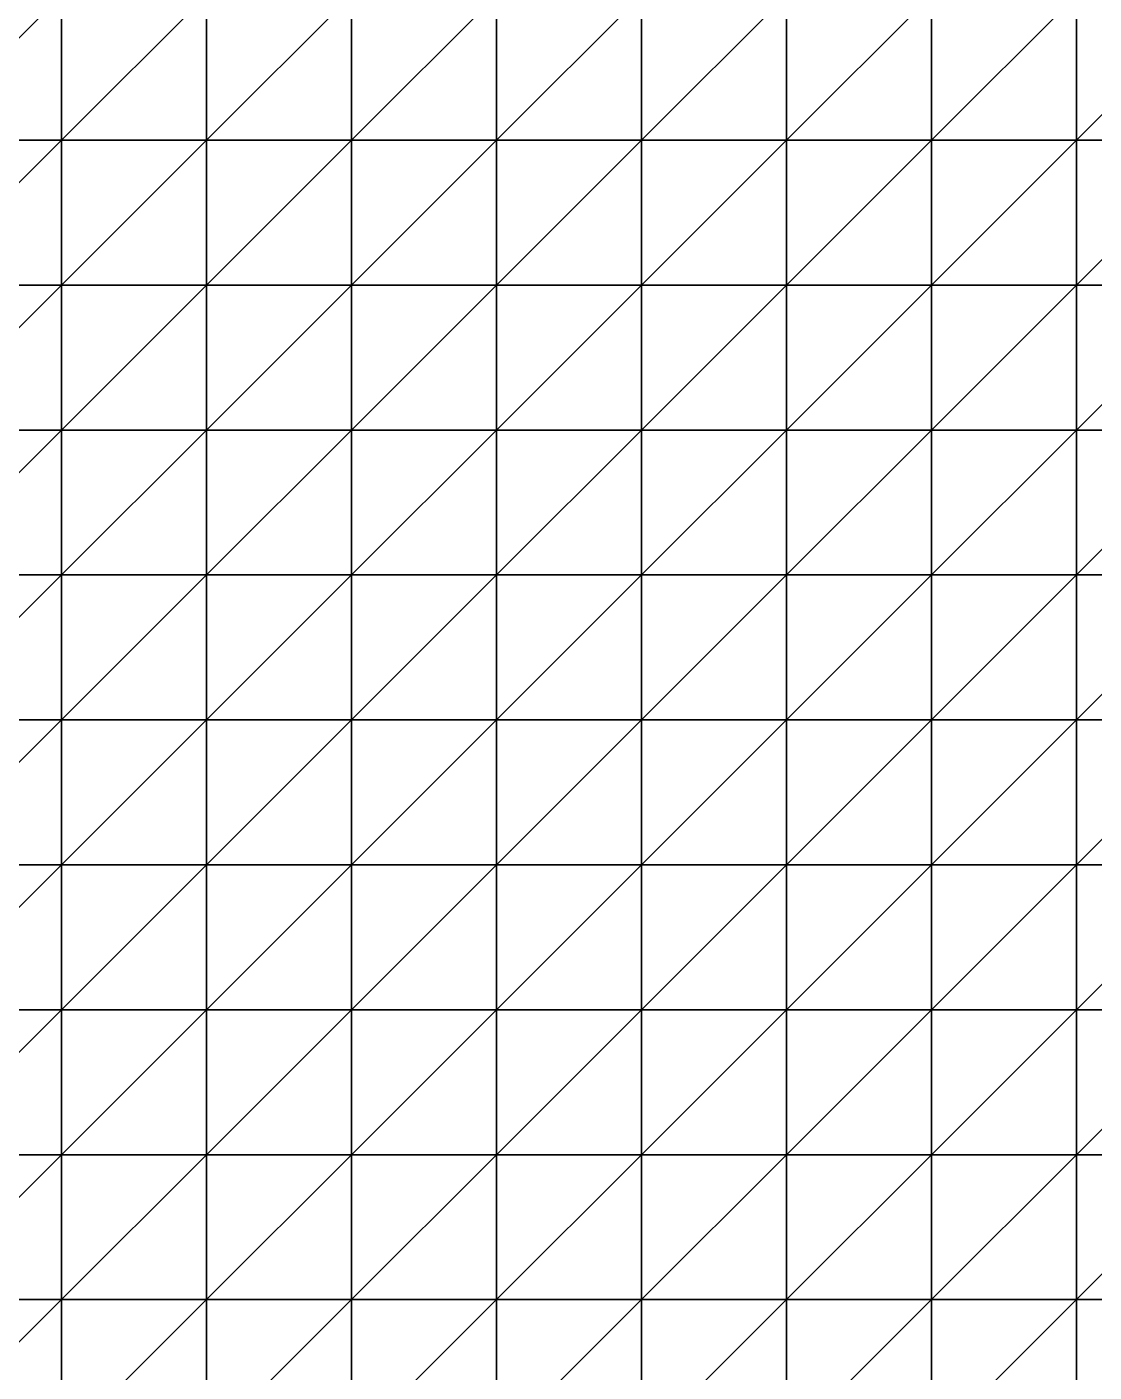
# Model space of a CAD drawing. Extents: x 292020 to 295740, y 4557680 to 4560040.
# Drawn here: x 295275.2 to 295422.4, y 4559230 to 4559415.6 of the extents above; entities that cross this region are included whole.
import ezdxf

# ---------------------------------------------------------------- set-up
doc = ezdxf.new("R2010")
doc.units = 0
doc.layers.add('RUN201_4_-_RUN201_NODOMAIN5_20X', color=7, linetype='CONTINUOUS')

msp = doc.modelspace()

# ---------------------------------------------------------------- linework, layer by layer
at = {"layer": 'RUN201_4_-_RUN201_NODOMAIN5_20X'}
for points in [[(295260, 4559420, 1820), (295260, 4559400, 1820), (295280, 4559420, 1820)], [(295280, 4559420, 1820), (295260, 4559400, 1820), (295280, 4559400, 1820)], [(295280, 4559420, 1900), (295260, 4559400, 1900), (295260, 4559420, 1900)], [(295280, 4559400, 1900), (295260, 4559400, 1900), (295280, 4559420, 1900)], [(295280, 4559420, 1820), (295280, 4559400, 1820), (295300, 4559420, 1820)], [(295300, 4559420, 1820), (295280, 4559400, 1820), (295300, 4559400, 1820)], [(295300, 4559420, 1900), (295280, 4559400, 1900), (295280, 4559420, 1900)], [(295300, 4559400, 1900), (295280, 4559400, 1900), (295300, 4559420, 1900)], [(295300, 4559420, 1820), (295300, 4559400, 1820), (295320, 4559420, 1820)], [(295320, 4559420, 1820), (295300, 4559400, 1820), (295320, 4559400, 1820)], [(295320, 4559420, 1920), (295300, 4559400, 1920), (295300, 4559420, 1920)], [(295320, 4559400, 1920), (295300, 4559400, 1920), (295320, 4559420, 1920)], [(295300, 4559420, 1900), (295300, 4559400, 1920), (295300, 4559400, 1900)], [(295300, 4559420, 1920), (295300, 4559400, 1920), (295300, 4559420, 1900)], [(295320, 4559420, 1820), (295320, 4559400, 1820), (295340, 4559420, 1820)], [(295340, 4559420, 1820), (295320, 4559400, 1820), (295340, 4559400, 1820)], [(295340, 4559420, 1920), (295320, 4559400, 1920), (295320, 4559420, 1920)], [(295340, 4559400, 1920), (295320, 4559400, 1920), (295340, 4559420, 1920)], [(295340, 4559420, 1820), (295340, 4559400, 1820), (295360, 4559420, 1820)], [(295360, 4559420, 1820), (295340, 4559400, 1820), (295360, 4559400, 1820)], [(295360, 4559420, 1920), (295340, 4559400, 1920), (295340, 4559420, 1920)], [(295360, 4559400, 1920), (295340, 4559400, 1920), (295360, 4559420, 1920)], [(295360, 4559400, 1820), (295360, 4559400, 1840), (295360, 4559420, 1820)], [(295360, 4559420, 1820), (295360, 4559400, 1840), (295360, 4559420, 1840)], [(295360, 4559420, 1840), (295360, 4559400, 1840), (295380, 4559420, 1840)], [(295380, 4559420, 1840), (295360, 4559400, 1840), (295380, 4559400, 1840)], [(295380, 4559420, 1920), (295360, 4559400, 1920), (295360, 4559420, 1920)], [(295380, 4559400, 1920), (295360, 4559400, 1920), (295380, 4559420, 1920)], [(295380, 4559400, 1840), (295380, 4559400, 1860), (295380, 4559420, 1840)], [(295380, 4559420, 1840), (295380, 4559400, 1860), (295380, 4559420, 1860)], [(295380, 4559420, 1860), (295380, 4559400, 1860), (295400, 4559420, 1860)], [(295400, 4559420, 1860), (295380, 4559400, 1860), (295400, 4559400, 1860)], [(295400, 4559420, 1920), (295380, 4559400, 1920), (295380, 4559420, 1920)], [(295400, 4559400, 1920), (295380, 4559400, 1920), (295400, 4559420, 1920)], [(295400, 4559420, 1860), (295400, 4559400, 1860), (295420, 4559420, 1860)], [(295420, 4559420, 1860), (295400, 4559400, 1860), (295420, 4559400, 1860)], [(295420, 4559420, 1920), (295400, 4559400, 1920), (295400, 4559420, 1920)], [(295420, 4559400, 1920), (295400, 4559400, 1920), (295420, 4559420, 1920)], [(295420, 4559400, 1860), (295420, 4559400, 1880), (295420, 4559420, 1860)], [(295420, 4559420, 1860), (295420, 4559400, 1880), (295420, 4559420, 1880)], [(295420, 4559420, 1880), (295420, 4559400, 1880), (295440, 4559420, 1880)], [(295440, 4559420, 1880), (295420, 4559400, 1880), (295440, 4559400, 1880)], [(295440, 4559420, 1920), (295420, 4559400, 1920), (295420, 4559420, 1920)], [(295440, 4559400, 1920), (295420, 4559400, 1920), (295440, 4559420, 1920)], [(295260, 4559400, 1820), (295260, 4559380, 1820), (295280, 4559400, 1820)], [(295280, 4559400, 1820), (295260, 4559380, 1820), (295280, 4559380, 1820)], [(295280, 4559400, 1900), (295260, 4559380, 1900), (295260, 4559400, 1900)], [(295280, 4559380, 1900), (295260, 4559380, 1900), (295280, 4559400, 1900)], [(295280, 4559400, 1820), (295280, 4559380, 1820), (295300, 4559400, 1820)], [(295300, 4559400, 1820), (295280, 4559380, 1820), (295300, 4559380, 1820)], [(295300, 4559400, 1920), (295280, 4559380, 1920), (295280, 4559400, 1920)], [(295300, 4559380, 1920), (295280, 4559380, 1920), (295300, 4559400, 1920)], [(295300, 4559400, 1900), (295280, 4559400, 1920), (295280, 4559400, 1900)], [(295300, 4559400, 1920), (295280, 4559400, 1920), (295300, 4559400, 1900)], [(295280, 4559400, 1900), (295280, 4559380, 1920), (295280, 4559380, 1900)], [(295280, 4559400, 1920), (295280, 4559380, 1920), (295280, 4559400, 1900)], [(295300, 4559400, 1820), (295300, 4559380, 1820), (295320, 4559400, 1820)], [(295320, 4559400, 1820), (295300, 4559380, 1820), (295320, 4559380, 1820)], [(295320, 4559400, 1920), (295300, 4559380, 1920), (295300, 4559400, 1920)], [(295320, 4559380, 1920), (295300, 4559380, 1920), (295320, 4559400, 1920)], [(295320, 4559400, 1820), (295320, 4559380, 1820), (295340, 4559400, 1820)], [(295340, 4559400, 1820), (295320, 4559380, 1820), (295340, 4559380, 1820)], [(295340, 4559400, 1920), (295320, 4559380, 1920), (295320, 4559400, 1920)], [(295340, 4559380, 1920), (295320, 4559380, 1920), (295340, 4559400, 1920)], [(295340, 4559380, 1820), (295340, 4559380, 1840), (295340, 4559400, 1820)], [(295340, 4559400, 1820), (295340, 4559380, 1840), (295340, 4559400, 1840)], [(295340, 4559400, 1820), (295340, 4559400, 1840), (295360, 4559400, 1820)], [(295360, 4559400, 1820), (295340, 4559400, 1840), (295360, 4559400, 1840)], [(295340, 4559400, 1840), (295340, 4559380, 1840), (295360, 4559400, 1840)], [(295360, 4559400, 1840), (295340, 4559380, 1840), (295360, 4559380, 1840)], [(295360, 4559400, 1920), (295340, 4559380, 1920), (295340, 4559400, 1920)], [(295360, 4559380, 1920), (295340, 4559380, 1920), (295360, 4559400, 1920)], [(295360, 4559400, 1840), (295360, 4559380, 1840), (295380, 4559400, 1840)], [(295380, 4559400, 1840), (295360, 4559380, 1840), (295380, 4559380, 1840)], [(295380, 4559400, 1920), (295360, 4559380, 1920), (295360, 4559400, 1920)], [(295380, 4559380, 1920), (295360, 4559380, 1920), (295380, 4559400, 1920)], [(295380, 4559400, 1840), (295380, 4559380, 1840), (295400, 4559400, 1840)], [(295400, 4559400, 1840), (295380, 4559380, 1840), (295400, 4559380, 1840)], [(295400, 4559400, 1840), (295380, 4559400, 1860), (295380, 4559400, 1840)], [(295400, 4559400, 1860), (295380, 4559400, 1860), (295400, 4559400, 1840)], [(295400, 4559400, 1920), (295380, 4559380, 1920), (295380, 4559400, 1920)], [(295400, 4559380, 1920), (295380, 4559380, 1920), (295400, 4559400, 1920)], [(295400, 4559380, 1840), (295400, 4559380, 1860), (295400, 4559400, 1840)], [(295400, 4559400, 1840), (295400, 4559380, 1860), (295400, 4559400, 1860)], [(295400, 4559400, 1860), (295400, 4559380, 1860), (295420, 4559400, 1860)], [(295420, 4559400, 1860), (295400, 4559380, 1860), (295420, 4559380, 1860)], [(295420, 4559400, 1920), (295400, 4559380, 1920), (295400, 4559400, 1920)], [(295420, 4559380, 1920), (295400, 4559380, 1920), (295420, 4559400, 1920)], [(295420, 4559380, 1860), (295420, 4559380, 1880), (295420, 4559400, 1860)], [(295420, 4559400, 1860), (295420, 4559380, 1880), (295420, 4559400, 1880)], [(295420, 4559400, 1880), (295420, 4559380, 1880), (295440, 4559400, 1880)], [(295440, 4559400, 1880), (295420, 4559380, 1880), (295440, 4559380, 1880)], [(295440, 4559400, 1920), (295420, 4559380, 1920), (295420, 4559400, 1920)], [(295440, 4559380, 1920), (295420, 4559380, 1920), (295440, 4559400, 1920)], [(295260, 4559380, 1820), (295260, 4559360, 1820), (295280, 4559380, 1820)], [(295280, 4559380, 1820), (295260, 4559360, 1820), (295280, 4559360, 1820)], [(295280, 4559380, 1920), (295260, 4559360, 1920), (295260, 4559380, 1920)], [(295280, 4559360, 1920), (295260, 4559360, 1920), (295280, 4559380, 1920)], [(295280, 4559380, 1900), (295260, 4559380, 1920), (295260, 4559380, 1900)], [(295280, 4559380, 1920), (295260, 4559380, 1920), (295280, 4559380, 1900)], [(295280, 4559380, 1820), (295280, 4559360, 1820), (295300, 4559380, 1820)], [(295300, 4559380, 1820), (295280, 4559360, 1820), (295300, 4559360, 1820)], [(295300, 4559380, 1920), (295280, 4559360, 1920), (295280, 4559380, 1920)], [(295300, 4559360, 1920), (295280, 4559360, 1920), (295300, 4559380, 1920)], [(295300, 4559380, 1820), (295300, 4559360, 1820), (295320, 4559380, 1820)], [(295320, 4559380, 1820), (295300, 4559360, 1820), (295320, 4559360, 1820)], [(295320, 4559380, 1920), (295300, 4559360, 1920), (295300, 4559380, 1920)], [(295320, 4559360, 1920), (295300, 4559360, 1920), (295320, 4559380, 1920)], [(295320, 4559360, 1820), (295320, 4559360, 1840), (295320, 4559380, 1820)], [(295320, 4559380, 1820), (295320, 4559360, 1840), (295320, 4559380, 1840)], [(295320, 4559380, 1820), (295320, 4559380, 1840), (295340, 4559380, 1820)], [(295340, 4559380, 1820), (295320, 4559380, 1840), (295340, 4559380, 1840)], [(295320, 4559380, 1840), (295320, 4559360, 1840), (295340, 4559380, 1840)], [(295340, 4559380, 1840), (295320, 4559360, 1840), (295340, 4559360, 1840)], [(295340, 4559380, 1920), (295320, 4559360, 1920), (295320, 4559380, 1920)], [(295340, 4559360, 1920), (295320, 4559360, 1920), (295340, 4559380, 1920)], [(295340, 4559380, 1840), (295340, 4559360, 1840), (295360, 4559380, 1840)], [(295360, 4559380, 1840), (295340, 4559360, 1840), (295360, 4559360, 1840)], [(295360, 4559380, 1920), (295340, 4559360, 1920), (295340, 4559380, 1920)], [(295360, 4559360, 1920), (295340, 4559360, 1920), (295360, 4559380, 1920)], [(295360, 4559380, 1840), (295360, 4559360, 1840), (295380, 4559380, 1840)], [(295380, 4559380, 1840), (295360, 4559360, 1840), (295380, 4559360, 1840)], [(295380, 4559380, 1920), (295360, 4559360, 1920), (295360, 4559380, 1920)], [(295380, 4559360, 1920), (295360, 4559360, 1920), (295380, 4559380, 1920)], [(295380, 4559380, 1840), (295380, 4559360, 1840), (295400, 4559380, 1840)], [(295400, 4559380, 1840), (295380, 4559360, 1840), (295400, 4559360, 1840)], [(295400, 4559380, 1920), (295380, 4559360, 1920), (295380, 4559380, 1920)], [(295400, 4559360, 1920), (295380, 4559360, 1920), (295400, 4559380, 1920)], [(295400, 4559380, 1840), (295400, 4559360, 1840), (295420, 4559380, 1840)], [(295420, 4559380, 1840), (295400, 4559360, 1840), (295420, 4559360, 1840)], [(295420, 4559380, 1840), (295400, 4559380, 1860), (295400, 4559380, 1840)], [(295420, 4559380, 1860), (295400, 4559380, 1860), (295420, 4559380, 1840)], [(295420, 4559380, 1940), (295400, 4559360, 1940), (295400, 4559380, 1940)], [(295420, 4559360, 1940), (295400, 4559360, 1940), (295420, 4559380, 1940)], [(295420, 4559380, 1920), (295400, 4559380, 1940), (295400, 4559380, 1920)], [(295420, 4559380, 1940), (295400, 4559380, 1940), (295420, 4559380, 1920)], [(295400, 4559380, 1920), (295400, 4559360, 1940), (295400, 4559360, 1920)], [(295400, 4559380, 1940), (295400, 4559360, 1940), (295400, 4559380, 1920)], [(295420, 4559360, 1840), (295420, 4559360, 1860), (295420, 4559380, 1840)], [(295420, 4559380, 1840), (295420, 4559360, 1860), (295420, 4559380, 1860)], [(295420, 4559380, 1860), (295420, 4559360, 1860), (295440, 4559380, 1860)], [(295440, 4559380, 1860), (295420, 4559360, 1860), (295440, 4559360, 1860)], [(295440, 4559380, 1860), (295420, 4559380, 1880), (295420, 4559380, 1860)], [(295440, 4559380, 1880), (295420, 4559380, 1880), (295440, 4559380, 1860)], [(295440, 4559380, 1920), (295420, 4559360, 1920), (295420, 4559380, 1920)], [(295440, 4559360, 1920), (295420, 4559360, 1920), (295440, 4559380, 1920)], [(295420, 4559360, 1920), (295420, 4559360, 1940), (295420, 4559380, 1920)], [(295420, 4559380, 1920), (295420, 4559360, 1940), (295420, 4559380, 1940)], [(295260, 4559360, 1820), (295260, 4559360, 1840), (295280, 4559360, 1820)], [(295280, 4559360, 1820), (295260, 4559360, 1840), (295280, 4559360, 1840)], [(295260, 4559360, 1840), (295260, 4559340, 1840), (295280, 4559360, 1840)], [(295280, 4559360, 1840), (295260, 4559340, 1840), (295280, 4559340, 1840)], [(295280, 4559360, 1920), (295260, 4559340, 1920), (295260, 4559360, 1920)], [(295280, 4559340, 1920), (295260, 4559340, 1920), (295280, 4559360, 1920)], [(295280, 4559360, 1820), (295280, 4559360, 1840), (295300, 4559360, 1820)], [(295300, 4559360, 1820), (295280, 4559360, 1840), (295300, 4559360, 1840)], [(295280, 4559360, 1840), (295280, 4559340, 1840), (295300, 4559360, 1840)], [(295300, 4559360, 1840), (295280, 4559340, 1840), (295300, 4559340, 1840)], [(295300, 4559360, 1920), (295280, 4559340, 1920), (295280, 4559360, 1920)], [(295300, 4559340, 1920), (295280, 4559340, 1920), (295300, 4559360, 1920)], [(295300, 4559360, 1820), (295300, 4559360, 1840), (295320, 4559360, 1820)], [(295320, 4559360, 1820), (295300, 4559360, 1840), (295320, 4559360, 1840)], [(295300, 4559360, 1840), (295300, 4559340, 1840), (295320, 4559360, 1840)], [(295320, 4559360, 1840), (295300, 4559340, 1840), (295320, 4559340, 1840)], [(295320, 4559360, 1920), (295300, 4559340, 1920), (295300, 4559360, 1920)], [(295320, 4559340, 1920), (295300, 4559340, 1920), (295320, 4559360, 1920)], [(295320, 4559360, 1840), (295320, 4559340, 1840), (295340, 4559360, 1840)], [(295340, 4559360, 1840), (295320, 4559340, 1840), (295340, 4559340, 1840)], [(295340, 4559360, 1920), (295320, 4559340, 1920), (295320, 4559360, 1920)], [(295340, 4559340, 1920), (295320, 4559340, 1920), (295340, 4559360, 1920)], [(295340, 4559360, 1840), (295340, 4559340, 1840), (295360, 4559360, 1840)], [(295360, 4559360, 1840), (295340, 4559340, 1840), (295360, 4559340, 1840)], [(295360, 4559360, 1920), (295340, 4559340, 1920), (295340, 4559360, 1920)], [(295360, 4559340, 1920), (295340, 4559340, 1920), (295360, 4559360, 1920)], [(295360, 4559360, 1840), (295360, 4559340, 1840), (295380, 4559360, 1840)], [(295380, 4559360, 1840), (295360, 4559340, 1840), (295380, 4559340, 1840)], [(295380, 4559360, 1920), (295360, 4559340, 1920), (295360, 4559360, 1920)], [(295380, 4559340, 1920), (295360, 4559340, 1920), (295380, 4559360, 1920)], [(295380, 4559360, 1840), (295380, 4559340, 1840), (295400, 4559360, 1840)], [(295400, 4559360, 1840), (295380, 4559340, 1840), (295400, 4559340, 1840)], [(295400, 4559360, 1920), (295380, 4559340, 1920), (295380, 4559360, 1920)], [(295400, 4559340, 1920), (295380, 4559340, 1920), (295400, 4559360, 1920)], [(295400, 4559340, 1840), (295400, 4559340, 1860), (295400, 4559360, 1840)], [(295400, 4559360, 1840), (295400, 4559340, 1860), (295400, 4559360, 1860)], [(295400, 4559360, 1840), (295400, 4559360, 1860), (295420, 4559360, 1840)], [(295420, 4559360, 1840), (295400, 4559360, 1860), (295420, 4559360, 1860)], [(295400, 4559360, 1860), (295400, 4559340, 1860), (295420, 4559360, 1860)], [(295420, 4559360, 1860), (295400, 4559340, 1860), (295420, 4559340, 1860)], [(295420, 4559360, 1940), (295400, 4559340, 1940), (295400, 4559360, 1940)], [(295420, 4559340, 1940), (295400, 4559340, 1940), (295420, 4559360, 1940)], [(295400, 4559360, 1920), (295400, 4559340, 1940), (295400, 4559340, 1920)], [(295400, 4559360, 1940), (295400, 4559340, 1940), (295400, 4559360, 1920)], [(295420, 4559360, 1860), (295420, 4559340, 1860), (295440, 4559360, 1860)], [(295440, 4559360, 1860), (295420, 4559340, 1860), (295440, 4559340, 1860)], [(295440, 4559360, 1940), (295420, 4559340, 1940), (295420, 4559360, 1940)], [(295440, 4559340, 1940), (295420, 4559340, 1940), (295440, 4559360, 1940)], [(295440, 4559360, 1920), (295420, 4559360, 1940), (295420, 4559360, 1920)], [(295440, 4559360, 1940), (295420, 4559360, 1940), (295440, 4559360, 1920)], [(295260, 4559340, 1840), (295260, 4559320, 1840), (295280, 4559340, 1840)], [(295280, 4559340, 1840), (295260, 4559320, 1840), (295280, 4559320, 1840)], [(295280, 4559340, 1920), (295260, 4559320, 1920), (295260, 4559340, 1920)], [(295280, 4559320, 1920), (295260, 4559320, 1920), (295280, 4559340, 1920)], [(295280, 4559340, 1840), (295280, 4559320, 1840), (295300, 4559340, 1840)], [(295300, 4559340, 1840), (295280, 4559320, 1840), (295300, 4559320, 1840)], [(295300, 4559340, 1920), (295280, 4559320, 1920), (295280, 4559340, 1920)], [(295300, 4559320, 1920), (295280, 4559320, 1920), (295300, 4559340, 1920)], [(295300, 4559340, 1840), (295300, 4559320, 1840), (295320, 4559340, 1840)], [(295320, 4559340, 1840), (295300, 4559320, 1840), (295320, 4559320, 1840)], [(295320, 4559340, 1920), (295300, 4559320, 1920), (295300, 4559340, 1920)], [(295320, 4559320, 1920), (295300, 4559320, 1920), (295320, 4559340, 1920)], [(295320, 4559320, 1840), (295320, 4559320, 1860), (295320, 4559340, 1840)], [(295320, 4559340, 1840), (295320, 4559320, 1860), (295320, 4559340, 1860)], [(295320, 4559340, 1840), (295320, 4559340, 1860), (295340, 4559340, 1840)], [(295340, 4559340, 1840), (295320, 4559340, 1860), (295340, 4559340, 1860)], [(295320, 4559340, 1860), (295320, 4559320, 1860), (295340, 4559340, 1860)], [(295340, 4559340, 1860), (295320, 4559320, 1860), (295340, 4559320, 1860)], [(295340, 4559340, 1920), (295320, 4559320, 1920), (295320, 4559340, 1920)], [(295340, 4559320, 1920), (295320, 4559320, 1920), (295340, 4559340, 1920)], [(295340, 4559340, 1840), (295340, 4559340, 1860), (295360, 4559340, 1840)], [(295360, 4559340, 1840), (295340, 4559340, 1860), (295360, 4559340, 1860)], [(295340, 4559340, 1860), (295340, 4559320, 1860), (295360, 4559340, 1860)], [(295360, 4559340, 1860), (295340, 4559320, 1860), (295360, 4559320, 1860)], [(295360, 4559340, 1920), (295340, 4559320, 1920), (295340, 4559340, 1920)], [(295360, 4559320, 1920), (295340, 4559320, 1920), (295360, 4559340, 1920)], [(295360, 4559340, 1840), (295360, 4559340, 1860), (295380, 4559340, 1840)], [(295380, 4559340, 1840), (295360, 4559340, 1860), (295380, 4559340, 1860)], [(295360, 4559340, 1860), (295360, 4559320, 1860), (295380, 4559340, 1860)], [(295380, 4559340, 1860), (295360, 4559320, 1860), (295380, 4559320, 1860)], [(295380, 4559340, 1920), (295360, 4559320, 1920), (295360, 4559340, 1920)], [(295380, 4559320, 1920), (295360, 4559320, 1920), (295380, 4559340, 1920)], [(295380, 4559340, 1840), (295380, 4559320, 1840), (295400, 4559340, 1840)], [(295400, 4559340, 1840), (295380, 4559320, 1840), (295400, 4559320, 1840)], [(295380, 4559340, 1840), (295380, 4559320, 1860), (295380, 4559320, 1840)], [(295380, 4559340, 1860), (295380, 4559320, 1860), (295380, 4559340, 1840)], [(295400, 4559340, 1940), (295380, 4559320, 1940), (295380, 4559340, 1940)], [(295400, 4559320, 1940), (295380, 4559320, 1940), (295400, 4559340, 1940)], [(295400, 4559340, 1920), (295380, 4559340, 1940), (295380, 4559340, 1920)], [(295400, 4559340, 1940), (295380, 4559340, 1940), (295400, 4559340, 1920)], [(295380, 4559340, 1920), (295380, 4559320, 1940), (295380, 4559320, 1920)], [(295380, 4559340, 1940), (295380, 4559320, 1940), (295380, 4559340, 1920)], [(295400, 4559320, 1840), (295400, 4559320, 1860), (295400, 4559340, 1840)], [(295400, 4559340, 1840), (295400, 4559320, 1860), (295400, 4559340, 1860)], [(295400, 4559340, 1860), (295400, 4559320, 1860), (295420, 4559340, 1860)], [(295420, 4559340, 1860), (295400, 4559320, 1860), (295420, 4559320, 1860)], [(295420, 4559340, 1940), (295400, 4559320, 1940), (295400, 4559340, 1940)], [(295420, 4559320, 1940), (295400, 4559320, 1940), (295420, 4559340, 1940)], [(295420, 4559340, 1860), (295420, 4559320, 1860), (295440, 4559340, 1860)], [(295440, 4559340, 1860), (295420, 4559320, 1860), (295440, 4559320, 1860)], [(295440, 4559340, 1940), (295420, 4559320, 1940), (295420, 4559340, 1940)], [(295440, 4559320, 1940), (295420, 4559320, 1940), (295440, 4559340, 1940)], [(295260, 4559320, 1840), (295260, 4559300, 1840), (295280, 4559320, 1840)], [(295280, 4559320, 1840), (295260, 4559300, 1840), (295280, 4559300, 1840)], [(295280, 4559320, 1920), (295260, 4559300, 1920), (295260, 4559320, 1920)], [(295280, 4559300, 1920), (295260, 4559300, 1920), (295280, 4559320, 1920)], [(295280, 4559300, 1840), (295280, 4559300, 1860), (295280, 4559320, 1840)], [(295280, 4559320, 1840), (295280, 4559300, 1860), (295280, 4559320, 1860)], [(295280, 4559320, 1840), (295280, 4559320, 1860), (295300, 4559320, 1840)], [(295300, 4559320, 1840), (295280, 4559320, 1860), (295300, 4559320, 1860)], [(295280, 4559320, 1860), (295280, 4559300, 1860), (295300, 4559320, 1860)], [(295300, 4559320, 1860), (295280, 4559300, 1860), (295300, 4559300, 1860)], [(295300, 4559320, 1920), (295280, 4559300, 1920), (295280, 4559320, 1920)], [(295300, 4559300, 1920), (295280, 4559300, 1920), (295300, 4559320, 1920)], [(295300, 4559320, 1840), (295300, 4559320, 1860), (295320, 4559320, 1840)], [(295320, 4559320, 1840), (295300, 4559320, 1860), (295320, 4559320, 1860)], [(295300, 4559320, 1860), (295300, 4559300, 1860), (295320, 4559320, 1860)], [(295320, 4559320, 1860), (295300, 4559300, 1860), (295320, 4559300, 1860)], [(295320, 4559320, 1920), (295300, 4559300, 1920), (295300, 4559320, 1920)], [(295320, 4559300, 1920), (295300, 4559300, 1920), (295320, 4559320, 1920)], [(295320, 4559320, 1860), (295320, 4559300, 1860), (295340, 4559320, 1860)], [(295340, 4559320, 1860), (295320, 4559300, 1860), (295340, 4559300, 1860)], [(295340, 4559320, 1920), (295320, 4559300, 1920), (295320, 4559320, 1920)], [(295340, 4559300, 1920), (295320, 4559300, 1920), (295340, 4559320, 1920)], [(295340, 4559320, 1860), (295340, 4559300, 1860), (295360, 4559320, 1860)], [(295360, 4559320, 1860), (295340, 4559300, 1860), (295360, 4559300, 1860)], [(295360, 4559320, 1920), (295340, 4559300, 1920), (295340, 4559320, 1920)], [(295360, 4559300, 1920), (295340, 4559300, 1920), (295360, 4559320, 1920)], [(295360, 4559320, 1860), (295360, 4559300, 1860), (295380, 4559320, 1860)], [(295380, 4559320, 1860), (295360, 4559300, 1860), (295380, 4559300, 1860)], [(295380, 4559320, 1920), (295360, 4559300, 1920), (295360, 4559320, 1920)], [(295380, 4559300, 1920), (295360, 4559300, 1920), (295380, 4559320, 1920)], [(295380, 4559320, 1840), (295380, 4559320, 1860), (295400, 4559320, 1840)], [(295400, 4559320, 1840), (295380, 4559320, 1860), (295400, 4559320, 1860)], [(295380, 4559320, 1860), (295380, 4559300, 1860), (295400, 4559320, 1860)], [(295400, 4559320, 1860), (295380, 4559300, 1860), (295400, 4559300, 1860)], [(295400, 4559320, 1940), (295380, 4559300, 1940), (295380, 4559320, 1940)], [(295400, 4559300, 1940), (295380, 4559300, 1940), (295400, 4559320, 1940)], [(295380, 4559320, 1920), (295380, 4559300, 1940), (295380, 4559300, 1920)], [(295380, 4559320, 1940), (295380, 4559300, 1940), (295380, 4559320, 1920)], [(295400, 4559320, 1860), (295400, 4559300, 1860), (295420, 4559320, 1860)], [(295420, 4559320, 1860), (295400, 4559300, 1860), (295420, 4559300, 1860)], [(295420, 4559320, 1940), (295400, 4559300, 1940), (295400, 4559320, 1940)], [(295420, 4559300, 1940), (295400, 4559300, 1940), (295420, 4559320, 1940)], [(295420, 4559320, 1860), (295420, 4559300, 1860), (295440, 4559320, 1860)], [(295440, 4559320, 1860), (295420, 4559300, 1860), (295440, 4559300, 1860)], [(295440, 4559320, 1940), (295420, 4559300, 1940), (295420, 4559320, 1940)], [(295440, 4559300, 1940), (295420, 4559300, 1940), (295440, 4559320, 1940)], [(295260, 4559300, 1840), (295260, 4559280, 1840), (295280, 4559300, 1840)], [(295280, 4559300, 1840), (295260, 4559280, 1840), (295280, 4559280, 1840)], [(295280, 4559300, 1920), (295260, 4559280, 1920), (295260, 4559300, 1920)], [(295280, 4559280, 1920), (295260, 4559280, 1920), (295280, 4559300, 1920)], [(295280, 4559280, 1840), (295280, 4559280, 1860), (295280, 4559300, 1840)], [(295280, 4559300, 1840), (295280, 4559280, 1860), (295280, 4559300, 1860)], [(295280, 4559300, 1860), (295280, 4559280, 1860), (295300, 4559300, 1860)], [(295300, 4559300, 1860), (295280, 4559280, 1860), (295300, 4559280, 1860)], [(295300, 4559300, 1920), (295280, 4559280, 1920), (295280, 4559300, 1920)], [(295300, 4559280, 1920), (295280, 4559280, 1920), (295300, 4559300, 1920)], [(295300, 4559300, 1860), (295300, 4559280, 1860), (295320, 4559300, 1860)], [(295320, 4559300, 1860), (295300, 4559280, 1860), (295320, 4559280, 1860)], [(295320, 4559300, 1920), (295300, 4559280, 1920), (295300, 4559300, 1920)], [(295320, 4559280, 1920), (295300, 4559280, 1920), (295320, 4559300, 1920)], [(295320, 4559300, 1860), (295320, 4559280, 1860), (295340, 4559300, 1860)], [(295340, 4559300, 1860), (295320, 4559280, 1860), (295340, 4559280, 1860)], [(295340, 4559300, 1920), (295320, 4559280, 1920), (295320, 4559300, 1920)], [(295340, 4559280, 1920), (295320, 4559280, 1920), (295340, 4559300, 1920)], [(295340, 4559280, 1860), (295340, 4559280, 1880), (295340, 4559300, 1860)], [(295340, 4559300, 1860), (295340, 4559280, 1880), (295340, 4559300, 1880)], [(295340, 4559300, 1860), (295340, 4559300, 1880), (295360, 4559300, 1860)], [(295360, 4559300, 1860), (295340, 4559300, 1880), (295360, 4559300, 1880)], [(295340, 4559300, 1880), (295340, 4559280, 1880), (295360, 4559300, 1880)], [(295360, 4559300, 1880), (295340, 4559280, 1880), (295360, 4559280, 1880)], [(295360, 4559300, 1920), (295340, 4559280, 1920), (295340, 4559300, 1920)], [(295360, 4559280, 1920), (295340, 4559280, 1920), (295360, 4559300, 1920)], [(295360, 4559300, 1860), (295360, 4559300, 1880), (295380, 4559300, 1860)], [(295380, 4559300, 1860), (295360, 4559300, 1880), (295380, 4559300, 1880)], [(295360, 4559300, 1880), (295360, 4559280, 1880), (295380, 4559300, 1880)], [(295380, 4559300, 1880), (295360, 4559280, 1880), (295380, 4559280, 1880)], [(295380, 4559300, 1940), (295360, 4559280, 1940), (295360, 4559300, 1940)], [(295380, 4559280, 1940), (295360, 4559280, 1940), (295380, 4559300, 1940)], [(295380, 4559300, 1920), (295360, 4559300, 1940), (295360, 4559300, 1920)], [(295380, 4559300, 1940), (295360, 4559300, 1940), (295380, 4559300, 1920)], [(295360, 4559300, 1920), (295360, 4559280, 1940), (295360, 4559280, 1920)], [(295360, 4559300, 1940), (295360, 4559280, 1940), (295360, 4559300, 1920)], [(295380, 4559300, 1860), (295380, 4559300, 1880), (295400, 4559300, 1860)], [(295400, 4559300, 1860), (295380, 4559300, 1880), (295400, 4559300, 1880)], [(295380, 4559300, 1880), (295380, 4559280, 1880), (295400, 4559300, 1880)], [(295400, 4559300, 1880), (295380, 4559280, 1880), (295400, 4559280, 1880)], [(295400, 4559300, 1940), (295380, 4559280, 1940), (295380, 4559300, 1940)], [(295400, 4559280, 1940), (295380, 4559280, 1940), (295400, 4559300, 1940)], [(295400, 4559300, 1860), (295400, 4559300, 1880), (295420, 4559300, 1860)], [(295420, 4559300, 1860), (295400, 4559300, 1880), (295420, 4559300, 1880)], [(295400, 4559300, 1880), (295400, 4559280, 1880), (295420, 4559300, 1880)], [(295420, 4559300, 1880), (295400, 4559280, 1880), (295420, 4559280, 1880)], [(295420, 4559300, 1940), (295400, 4559280, 1940), (295400, 4559300, 1940)], [(295420, 4559280, 1940), (295400, 4559280, 1940), (295420, 4559300, 1940)], [(295420, 4559300, 1860), (295420, 4559300, 1880), (295440, 4559300, 1860)], [(295440, 4559300, 1860), (295420, 4559300, 1880), (295440, 4559300, 1880)], [(295420, 4559300, 1880), (295420, 4559280, 1880), (295440, 4559300, 1880)], [(295440, 4559300, 1880), (295420, 4559280, 1880), (295440, 4559280, 1880)], [(295440, 4559300, 1940), (295420, 4559280, 1940), (295420, 4559300, 1940)], [(295440, 4559280, 1940), (295420, 4559280, 1940), (295440, 4559300, 1940)], [(295260, 4559280, 1840), (295260, 4559260, 1840), (295280, 4559280, 1840)], [(295280, 4559280, 1840), (295260, 4559260, 1840), (295280, 4559260, 1840)], [(295280, 4559280, 1920), (295260, 4559260, 1920), (295260, 4559280, 1920)], [(295280, 4559260, 1920), (295260, 4559260, 1920), (295280, 4559280, 1920)], [(295280, 4559260, 1840), (295280, 4559260, 1860), (295280, 4559280, 1840)], [(295280, 4559280, 1840), (295280, 4559260, 1860), (295280, 4559280, 1860)], [(295280, 4559280, 1860), (295280, 4559260, 1860), (295300, 4559280, 1860)], [(295300, 4559280, 1860), (295280, 4559260, 1860), (295300, 4559260, 1860)], [(295300, 4559280, 1920), (295280, 4559260, 1920), (295280, 4559280, 1920)], [(295300, 4559260, 1920), (295280, 4559260, 1920), (295300, 4559280, 1920)], [(295300, 4559280, 1860), (295300, 4559260, 1860), (295320, 4559280, 1860)], [(295320, 4559280, 1860), (295300, 4559260, 1860), (295320, 4559260, 1860)], [(295320, 4559280, 1920), (295300, 4559260, 1920), (295300, 4559280, 1920)], [(295320, 4559260, 1920), (295300, 4559260, 1920), (295320, 4559280, 1920)], [(295320, 4559260, 1860), (295320, 4559260, 1880), (295320, 4559280, 1860)], [(295320, 4559280, 1860), (295320, 4559260, 1880), (295320, 4559280, 1880)], [(295320, 4559280, 1860), (295320, 4559280, 1880), (295340, 4559280, 1860)], [(295340, 4559280, 1860), (295320, 4559280, 1880), (295340, 4559280, 1880)], [(295320, 4559280, 1880), (295320, 4559260, 1880), (295340, 4559280, 1880)], [(295340, 4559280, 1880), (295320, 4559260, 1880), (295340, 4559260, 1880)], [(295340, 4559280, 1920), (295320, 4559260, 1920), (295320, 4559280, 1920)], [(295340, 4559260, 1920), (295320, 4559260, 1920), (295340, 4559280, 1920)], [(295340, 4559260, 1880), (295340, 4559260, 1900), (295340, 4559280, 1880)], [(295340, 4559280, 1880), (295340, 4559260, 1900), (295340, 4559280, 1900)], [(295340, 4559280, 1880), (295340, 4559280, 1900), (295360, 4559280, 1880)], [(295360, 4559280, 1880), (295340, 4559280, 1900), (295360, 4559280, 1900)], [(295340, 4559280, 1900), (295340, 4559260, 1900), (295360, 4559280, 1900)], [(295360, 4559280, 1900), (295340, 4559260, 1900), (295360, 4559260, 1900)], [(295360, 4559280, 1940), (295340, 4559260, 1940), (295340, 4559280, 1940)], [(295360, 4559260, 1940), (295340, 4559260, 1940), (295360, 4559280, 1940)], [(295360, 4559280, 1920), (295340, 4559280, 1940), (295340, 4559280, 1920)], [(295360, 4559280, 1940), (295340, 4559280, 1940), (295360, 4559280, 1920)], [(295340, 4559280, 1920), (295340, 4559260, 1940), (295340, 4559260, 1920)], [(295340, 4559280, 1940), (295340, 4559260, 1940), (295340, 4559280, 1920)], [(295360, 4559280, 1880), (295360, 4559280, 1900), (295380, 4559280, 1880)], [(295380, 4559280, 1880), (295360, 4559280, 1900), (295380, 4559280, 1900)], [(295360, 4559280, 1900), (295360, 4559260, 1900), (295380, 4559280, 1900)], [(295380, 4559280, 1900), (295360, 4559260, 1900), (295380, 4559260, 1900)], [(295380, 4559280, 1940), (295360, 4559260, 1940), (295360, 4559280, 1940)], [(295380, 4559260, 1940), (295360, 4559260, 1940), (295380, 4559280, 1940)], [(295380, 4559280, 1880), (295380, 4559280, 1900), (295400, 4559280, 1880)], [(295400, 4559280, 1880), (295380, 4559280, 1900), (295400, 4559280, 1900)], [(295380, 4559280, 1900), (295380, 4559260, 1900), (295400, 4559280, 1900)], [(295400, 4559280, 1900), (295380, 4559260, 1900), (295400, 4559260, 1900)], [(295400, 4559280, 1940), (295380, 4559260, 1940), (295380, 4559280, 1940)], [(295400, 4559260, 1940), (295380, 4559260, 1940), (295400, 4559280, 1940)], [(295400, 4559280, 1880), (295400, 4559280, 1900), (295420, 4559280, 1880)], [(295420, 4559280, 1880), (295400, 4559280, 1900), (295420, 4559280, 1900)], [(295400, 4559280, 1900), (295400, 4559260, 1900), (295420, 4559280, 1900)], [(295420, 4559280, 1900), (295400, 4559260, 1900), (295420, 4559260, 1900)], [(295420, 4559280, 1940), (295400, 4559260, 1940), (295400, 4559280, 1940)], [(295420, 4559260, 1940), (295400, 4559260, 1940), (295420, 4559280, 1940)], [(295420, 4559280, 1880), (295420, 4559280, 1900), (295440, 4559280, 1880)], [(295440, 4559280, 1880), (295420, 4559280, 1900), (295440, 4559280, 1900)], [(295420, 4559280, 1900), (295420, 4559260, 1900), (295440, 4559280, 1900)], [(295440, 4559280, 1900), (295420, 4559260, 1900), (295440, 4559260, 1900)], [(295440, 4559280, 1940), (295420, 4559260, 1940), (295420, 4559280, 1940)], [(295440, 4559260, 1940), (295420, 4559260, 1940), (295440, 4559280, 1940)], [(295260, 4559260, 1840), (295260, 4559240, 1840), (295280, 4559260, 1840)], [(295280, 4559260, 1840), (295260, 4559240, 1840), (295280, 4559240, 1840)], [(295280, 4559260, 1920), (295260, 4559240, 1920), (295260, 4559260, 1920)], [(295280, 4559240, 1920), (295260, 4559240, 1920), (295280, 4559260, 1920)], [(295280, 4559240, 1840), (295280, 4559240, 1860), (295280, 4559260, 1840)], [(295280, 4559260, 1840), (295280, 4559240, 1860), (295280, 4559260, 1860)], [(295280, 4559260, 1860), (295280, 4559240, 1860), (295300, 4559260, 1860)], [(295300, 4559260, 1860), (295280, 4559240, 1860), (295300, 4559240, 1860)], [(295300, 4559260, 1920), (295280, 4559240, 1920), (295280, 4559260, 1920)], [(295300, 4559240, 1920), (295280, 4559240, 1920), (295300, 4559260, 1920)], [(295300, 4559240, 1860), (295300, 4559240, 1880), (295300, 4559260, 1860)], [(295300, 4559260, 1860), (295300, 4559240, 1880), (295300, 4559260, 1880)], [(295300, 4559260, 1860), (295300, 4559260, 1880), (295320, 4559260, 1860)], [(295320, 4559260, 1860), (295300, 4559260, 1880), (295320, 4559260, 1880)], [(295300, 4559260, 1880), (295300, 4559240, 1880), (295320, 4559260, 1880)], [(295320, 4559260, 1880), (295300, 4559240, 1880), (295320, 4559240, 1880)], [(295320, 4559260, 1940), (295300, 4559240, 1940), (295300, 4559260, 1940)], [(295320, 4559240, 1940), (295300, 4559240, 1940), (295320, 4559260, 1940)], [(295320, 4559260, 1920), (295300, 4559260, 1940), (295300, 4559260, 1920)], [(295320, 4559260, 1940), (295300, 4559260, 1940), (295320, 4559260, 1920)], [(295300, 4559260, 1920), (295300, 4559240, 1940), (295300, 4559240, 1920)], [(295300, 4559260, 1940), (295300, 4559240, 1940), (295300, 4559260, 1920)], [(295320, 4559240, 1880), (295320, 4559240, 1900), (295320, 4559260, 1880)], [(295320, 4559260, 1880), (295320, 4559240, 1900), (295320, 4559260, 1900)], [(295320, 4559260, 1880), (295320, 4559260, 1900), (295340, 4559260, 1880)], [(295340, 4559260, 1880), (295320, 4559260, 1900), (295340, 4559260, 1900)], [(295320, 4559260, 1900), (295320, 4559240, 1900), (295340, 4559260, 1900)], [(295340, 4559260, 1900), (295320, 4559240, 1900), (295340, 4559240, 1900)], [(295340, 4559260, 1940), (295320, 4559240, 1940), (295320, 4559260, 1940)], [(295340, 4559240, 1940), (295320, 4559240, 1940), (295340, 4559260, 1940)], [(295340, 4559260, 1920), (295320, 4559260, 1940), (295320, 4559260, 1920)], [(295340, 4559260, 1940), (295320, 4559260, 1940), (295340, 4559260, 1920)], [(295340, 4559240, 1900), (295340, 4559240, 1920), (295340, 4559260, 1900)], [(295340, 4559260, 1900), (295340, 4559240, 1920), (295340, 4559260, 1920)], [(295340, 4559260, 1900), (295340, 4559260, 1920), (295360, 4559260, 1900)], [(295360, 4559260, 1900), (295340, 4559260, 1920), (295360, 4559260, 1920)], [(295340, 4559260, 1920), (295340, 4559240, 1920), (295360, 4559260, 1920)], [(295360, 4559260, 1920), (295340, 4559240, 1920), (295360, 4559240, 1920)], [(295360, 4559260, 1940), (295340, 4559240, 1940), (295340, 4559260, 1940)], [(295360, 4559240, 1940), (295340, 4559240, 1940), (295360, 4559260, 1940)], [(295360, 4559260, 1900), (295360, 4559260, 1920), (295380, 4559260, 1900)], [(295380, 4559260, 1900), (295360, 4559260, 1920), (295380, 4559260, 1920)], [(295360, 4559260, 1920), (295360, 4559240, 1920), (295380, 4559260, 1920)], [(295380, 4559260, 1920), (295360, 4559240, 1920), (295380, 4559240, 1920)], [(295380, 4559260, 1940), (295360, 4559240, 1940), (295360, 4559260, 1940)], [(295380, 4559240, 1940), (295360, 4559240, 1940), (295380, 4559260, 1940)], [(295380, 4559260, 1900), (295380, 4559260, 1920), (295400, 4559260, 1900)], [(295400, 4559260, 1900), (295380, 4559260, 1920), (295400, 4559260, 1920)], [(295380, 4559260, 1920), (295380, 4559240, 1920), (295400, 4559260, 1920)], [(295400, 4559260, 1920), (295380, 4559240, 1920), (295400, 4559240, 1920)], [(295400, 4559260, 1940), (295380, 4559240, 1940), (295380, 4559260, 1940)], [(295400, 4559240, 1940), (295380, 4559240, 1940), (295400, 4559260, 1940)], [(295400, 4559260, 1900), (295400, 4559260, 1920), (295420, 4559260, 1900)], [(295420, 4559260, 1900), (295400, 4559260, 1920), (295420, 4559260, 1920)], [(295400, 4559260, 1920), (295400, 4559240, 1920), (295420, 4559260, 1920)], [(295420, 4559260, 1920), (295400, 4559240, 1920), (295420, 4559240, 1920)], [(295420, 4559260, 1940), (295400, 4559240, 1940), (295400, 4559260, 1940)], [(295420, 4559240, 1940), (295400, 4559240, 1940), (295420, 4559260, 1940)], [(295420, 4559260, 1900), (295420, 4559260, 1920), (295440, 4559260, 1900)], [(295440, 4559260, 1900), (295420, 4559260, 1920), (295440, 4559260, 1920)], [(295420, 4559260, 1920), (295420, 4559240, 1920), (295440, 4559260, 1920)], [(295440, 4559260, 1920), (295420, 4559240, 1920), (295440, 4559240, 1920)], [(295440, 4559260, 1940), (295420, 4559240, 1940), (295420, 4559260, 1940)], [(295440, 4559240, 1940), (295420, 4559240, 1940), (295440, 4559260, 1940)], [(295260, 4559240, 1840), (295260, 4559240, 1860), (295280, 4559240, 1840)], [(295280, 4559240, 1840), (295260, 4559240, 1860), (295280, 4559240, 1860)], [(295260, 4559240, 1860), (295260, 4559220, 1860), (295280, 4559240, 1860)], [(295280, 4559240, 1860), (295260, 4559220, 1860), (295280, 4559220, 1860)], [(295280, 4559240, 1920), (295260, 4559220, 1920), (295260, 4559240, 1920)], [(295280, 4559220, 1920), (295260, 4559220, 1920), (295280, 4559240, 1920)], [(295280, 4559240, 1860), (295280, 4559220, 1860), (295300, 4559240, 1860)], [(295300, 4559240, 1860), (295280, 4559220, 1860), (295300, 4559220, 1860)], [(295300, 4559240, 1940), (295280, 4559220, 1940), (295280, 4559240, 1940)], [(295300, 4559220, 1940), (295280, 4559220, 1940), (295300, 4559240, 1940)], [(295300, 4559240, 1920), (295280, 4559240, 1940), (295280, 4559240, 1920)], [(295300, 4559240, 1940), (295280, 4559240, 1940), (295300, 4559240, 1920)], [(295280, 4559240, 1920), (295280, 4559220, 1940), (295280, 4559220, 1920)], [(295280, 4559240, 1940), (295280, 4559220, 1940), (295280, 4559240, 1920)], [(295300, 4559240, 1860), (295300, 4559220, 1860), (295320, 4559240, 1860)], [(295320, 4559240, 1860), (295300, 4559220, 1860), (295320, 4559220, 1860)], [(295320, 4559240, 1860), (295300, 4559240, 1880), (295300, 4559240, 1860)], [(295320, 4559240, 1880), (295300, 4559240, 1880), (295320, 4559240, 1860)], [(295320, 4559240, 1940), (295300, 4559220, 1940), (295300, 4559240, 1940)], [(295320, 4559220, 1940), (295300, 4559220, 1940), (295320, 4559240, 1940)], [(295320, 4559220, 1860), (295320, 4559220, 1880), (295320, 4559240, 1860)], [(295320, 4559240, 1860), (295320, 4559220, 1880), (295320, 4559240, 1880)], [(295320, 4559240, 1880), (295320, 4559220, 1880), (295340, 4559240, 1880)], [(295340, 4559240, 1880), (295320, 4559220, 1880), (295340, 4559220, 1880)], [(295340, 4559240, 1880), (295320, 4559240, 1900), (295320, 4559240, 1880)], [(295340, 4559240, 1900), (295320, 4559240, 1900), (295340, 4559240, 1880)], [(295340, 4559240, 1940), (295320, 4559220, 1940), (295320, 4559240, 1940)], [(295340, 4559220, 1940), (295320, 4559220, 1940), (295340, 4559240, 1940)], [(295340, 4559220, 1880), (295340, 4559220, 1900), (295340, 4559240, 1880)], [(295340, 4559240, 1880), (295340, 4559220, 1900), (295340, 4559240, 1900)], [(295340, 4559240, 1900), (295340, 4559220, 1900), (295360, 4559240, 1900)], [(295360, 4559240, 1900), (295340, 4559220, 1900), (295360, 4559220, 1900)], [(295360, 4559240, 1900), (295340, 4559240, 1920), (295340, 4559240, 1900)], [(295360, 4559240, 1920), (295340, 4559240, 1920), (295360, 4559240, 1900)], [(295360, 4559240, 1940), (295340, 4559220, 1940), (295340, 4559240, 1940)], [(295360, 4559220, 1940), (295340, 4559220, 1940), (295360, 4559240, 1940)], [(295360, 4559240, 1900), (295360, 4559220, 1900), (295380, 4559240, 1900)], [(295380, 4559240, 1900), (295360, 4559220, 1900), (295380, 4559220, 1900)], [(295380, 4559240, 1900), (295360, 4559240, 1920), (295360, 4559240, 1900)], [(295380, 4559240, 1920), (295360, 4559240, 1920), (295380, 4559240, 1900)], [(295380, 4559240, 1940), (295360, 4559220, 1940), (295360, 4559240, 1940)], [(295380, 4559220, 1940), (295360, 4559220, 1940), (295380, 4559240, 1940)], [(295380, 4559240, 1900), (295380, 4559220, 1900), (295400, 4559240, 1900)], [(295400, 4559240, 1900), (295380, 4559220, 1900), (295400, 4559220, 1900)], [(295400, 4559240, 1900), (295380, 4559240, 1920), (295380, 4559240, 1900)], [(295400, 4559240, 1920), (295380, 4559240, 1920), (295400, 4559240, 1900)], [(295400, 4559240, 1940), (295380, 4559220, 1940), (295380, 4559240, 1940)], [(295400, 4559220, 1940), (295380, 4559220, 1940), (295400, 4559240, 1940)], [(295400, 4559240, 1900), (295400, 4559220, 1900), (295420, 4559240, 1900)], [(295420, 4559240, 1900), (295400, 4559220, 1900), (295420, 4559220, 1900)], [(295420, 4559240, 1900), (295400, 4559240, 1920), (295400, 4559240, 1900)], [(295420, 4559240, 1920), (295400, 4559240, 1920), (295420, 4559240, 1900)], [(295420, 4559240, 1940), (295400, 4559220, 1940), (295400, 4559240, 1940)], [(295420, 4559220, 1940), (295400, 4559220, 1940), (295420, 4559240, 1940)], [(295420, 4559220, 1900), (295420, 4559220, 1920), (295420, 4559240, 1900)], [(295420, 4559240, 1900), (295420, 4559220, 1920), (295420, 4559240, 1920)], [(295420, 4559240, 1920), (295420, 4559220, 1920), (295440, 4559240, 1920)], [(295440, 4559240, 1920), (295420, 4559220, 1920), (295440, 4559220, 1920)], [(295440, 4559240, 1940), (295420, 4559220, 1940), (295420, 4559240, 1940)], [(295440, 4559220, 1940), (295420, 4559220, 1940), (295440, 4559240, 1940)]]:
    msp.add_3dface(points, dxfattribs=at)

doc.saveas('drawing.dxf')
